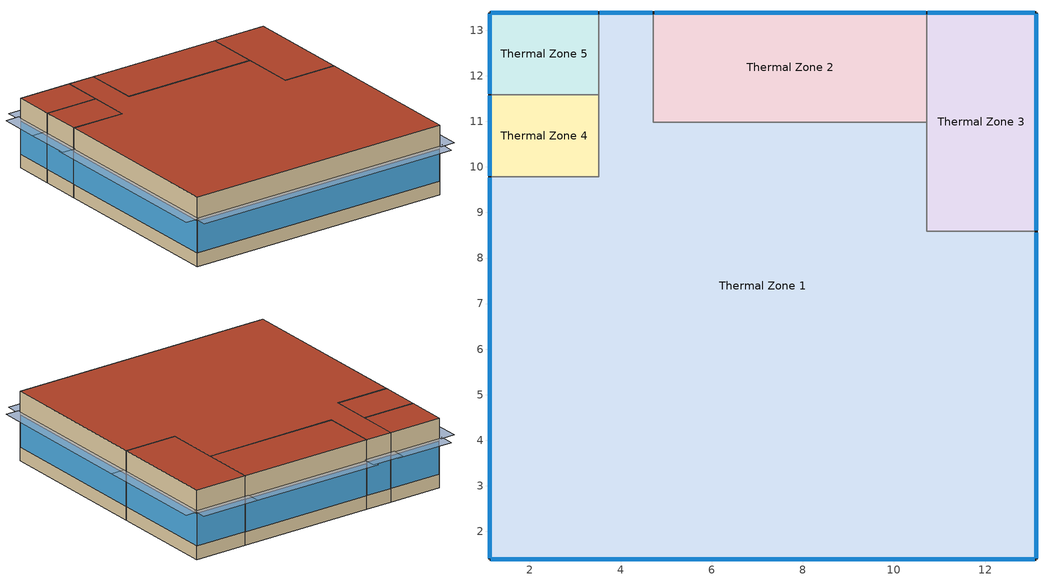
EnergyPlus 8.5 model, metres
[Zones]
Thermal Zone 1
 floor ground (ExtSlabCarpet 4in ClimateZone 1-8): 4.72,13.39 4.72,10.99 10.72,10.99 10.72,8.59 13.12,8.59 13.12,1.39 1.12,1.39 1.12,9.79 3.52,9.79 3.52,13.39 z0
 wall outside (ASHRAE 189.1-2009 ExtWall Mass ClimateZone 2): 4.72,13.39 3.52,13.39 / 1.12,9.79 1.12,1.39 13.12,1.39 13.12,8.59 z0:3.05
 wall to Thermal Zone 4 (Interior Wall): 3.52,11.59 3.52,9.79 1.12,9.79 z0:3.05
 wall to Thermal Zone 5 (Interior Wall): 3.52,13.39 3.52,11.59 z0:3.05
 wall to Thermal Zone 2 (Interior Wall): 10.72,10.99 4.72,10.99 4.72,13.39 z0:3.05
 wall to Thermal Zone 3 (Interior Wall): 13.12,8.59 10.72,8.59 10.72,10.99 z0:3.05
 window (ASHRAE 189.1-2009 ExtWindow ClimateZone 1): 4.69,13.39 3.54,13.39 z0.6:2.06; 13.12,1.41 13.12,8.56 / 1.14,1.39 13.09,1.39 / 1.12,9.76 1.12,1.41 z0.6:2.01
 roof outside (ASHRAE 189.1-2009 ExtRoof IEAD ClimateZone 1): 13.12,1.39 13.12,8.59 10.72,8.59 10.72,10.99 4.72,10.99 4.72,13.39 3.52,13.39 3.52,9.79 1.12,9.79 1.12,1.39 z3.05
Thermal Zone 2
 floor ground (ExtSlabCarpet 4in ClimateZone 1-8): 10.72,13.39 10.72,10.99 4.72,10.99 4.72,13.39 z0
 wall outside (ASHRAE 189.1-2009 ExtWall Mass ClimateZone 2): 10.72,13.39 4.72,13.39 z0:3.05
 wall to Thermal Zone 3 (Interior Wall): 10.72,10.99 10.72,13.39 z0:3.05
 window (ASHRAE 189.1-2009 ExtWindow ClimateZone 1): 10.69,13.39 4.74,13.39 z0.6:2.01
 roof outside (ASHRAE 189.1-2009 ExtRoof IEAD ClimateZone 1): 10.72,10.99 10.72,13.39 4.72,13.39 4.72,10.99 z3.05
Thermal Zone 3
 floor ground (ExtSlabCarpet 4in ClimateZone 1-8): 13.12,13.39 13.12,8.59 10.72,8.59 10.72,13.39 z0
 wall outside (ASHRAE 189.1-2009 ExtWall Mass ClimateZone 2): 13.12,8.59 13.12,13.39 10.72,13.39 z0:3.05
 window (ASHRAE 189.1-2009 ExtWindow ClimateZone 1): 13.12,8.61 13.12,13.36 z0.6:2.02; 13.09,13.39 10.74,13.39 z0.6:2.03
 roof outside (ASHRAE 189.1-2009 ExtRoof IEAD ClimateZone 1): 13.12,8.59 13.12,13.39 10.72,13.39 10.72,8.59 z3.05
Thermal Zone 4
 floor ground (ExtSlabCarpet 4in ClimateZone 1-8): 3.52,11.59 3.52,9.79 1.12,9.79 1.12,11.59 z0
 wall outside (ASHRAE 189.1-2009 ExtWall Mass ClimateZone 2): 1.12,11.59 1.12,9.79 z0:3.05
 wall to Thermal Zone 5 (Interior Wall): 3.52,11.59 1.12,11.59 z0:3.05
 window (ASHRAE 189.1-2009 ExtWindow ClimateZone 1): 1.12,11.56 1.12,9.81 z0.6:2.04
 roof outside (ASHRAE 189.1-2009 ExtRoof IEAD ClimateZone 1): 3.52,9.79 3.52,11.59 1.12,11.59 1.12,9.79 z3.05
Thermal Zone 5
 floor ground (ExtSlabCarpet 4in ClimateZone 1-8): 3.52,13.39 3.52,11.59 1.12,11.59 1.12,13.39 z0
 wall outside (ASHRAE 189.1-2009 ExtWall Mass ClimateZone 2): 3.52,13.39 1.12,13.39 1.12,11.59 z0:3.05
 window (ASHRAE 189.1-2009 ExtWindow ClimateZone 1): 3.49,13.39 1.14,13.39 z0.6:2.03; 1.12,13.36 1.12,11.61 z0.6:2.04
 roof outside (ASHRAE 189.1-2009 ExtRoof IEAD ClimateZone 1): 3.52,11.59 3.52,13.39 1.12,13.39 1.12,11.59 z3.05
shading: 1.12,1.27 1.12,9.9 0.5,9.9 0.5,1.27 z2.15; 4.84,13.39 4.84,14.03 3.4,14.03 3.4,13.39 z2.21; 13.23,0.77 13.23,1.39 1,1.39 1,0.77 z2.15; 13.74,1.27 13.74,8.7 13.12,8.7 13.12,1.27 z2.15; 10.83,13.39 10.83,14.01 4.6,14.01 4.6,13.39 z2.16; 13.74,8.47 13.74,13.5 13.12,13.5 13.12,8.47 z2.16; 13.24,13.39 13.24,14.02 10.6,14.02 10.6,13.39 z2.18; 1.12,9.67 1.12,11.7 0.48,11.7 0.48,9.67 z2.19; 1.12,11.47 1.12,13.5 0.48,13.5 0.48,11.47 z2.19; 3.64,13.39 3.64,14.02 1,14.02 1,13.39 z2.18
[Building]
Building 1
[Site:Location]
FRANKFURT AM MAIN: Latitude {deg}=50.05; Longitude {deg}=8.6; Time Zone {hr}=1; Elevation {m}=113
[SizingPeriod:DesignDay] Day of Month=21; Dry-Bulb Temperature Range Modifier Type=DefaultMultipliers; Rain Indicator=No; Snow Indicator=No; Daylight Saving Time Indicator=No
Name | Month | Day Type | Maximum Dry-Bulb Temperature {C} | Daily Dry-Bulb Temperature Range {deltaC} | Humidity Condition Type | Wetbulb or DewPoint at Maximum Dry-Bulb {C} | Barometric Pressure {Pa} | Wind Speed {m/s} | Wind Direction {deg} | Solar Model Indicator | ASHRAE Clear Sky Optical Depth for Beam Irradiance (taub) | ASHRAE Clear Sky Optical Depth for Diffuse Irradiance (taud) | Enthalpy at Maximum Dry-Bulb {J/kg} | Sky Clearness
ANKARA Ann Clg .4% Condns DB=>MWB | 8 | SummerDesignDay | 33 | 15.4 | Wetbulb | 17.6 | 90432 | 4 | 230 | ASHRAETau | 0.52 | 1.726
ANKARA Ann Clg .4% Condns DP=>MDB | 8 | SummerDesignDay | 23.6 | 15.4 | Dewpoint | 15.2 | 90432 | 4 | 230 | ASHRAETau | 0.52 | 1.726
ANKARA Ann Clg .4% Condns Enth=>MDB | 8 | SummerDesignDay | 29.1 | 15.4 | Enthalpy |  | 90432 | 4 | 230 | ASHRAETau | 0.52 | 1.726 | 59000
ANKARA Ann Clg .4% Condns WB=>MDB | 8 | SummerDesignDay | 29.4 | 15.4 | Wetbulb | 19.2 | 90432 | 4 | 230 | ASHRAETau | 0.52 | 1.726
ANKARA Ann Htg 99.6% Condns DB | 1 | WinterDesignDay | -15.7 | 0 | Wetbulb | -15.7 | 90432 | 0.5 | 100 | ASHRAEClearSky |  |  |  | 0
ANKARA Ann Htg Wind 99.6% Condns WS=>MCDB | 1 | WinterDesignDay | 3.4 | 0 | Wetbulb | 3.4 | 90432 | 10.1 | 100 | ASHRAEClearSky |  |  |  | 0
ANKARA Ann Hum_n 99.6% Condns DP=>MCDB | 1 | WinterDesignDay | -14.8 | 0 | Dewpoint | -18.3 | 90432 | 0.5 | 100 | ASHRAEClearSky |  |  |  | 0
FRANKFURT AM MAIN Ann Clg .4% Condns DB=>MWB | 7 | SummerDesignDay | 30.8 | 10.6 | Wetbulb | 19.2 | 99975 | 3.7 | 210 | ASHRAETau | 0.467 | 1.949
FRANKFURT AM MAIN Ann Clg .4% Condns DP=>MDB | 7 | SummerDesignDay | 22.4 | 10.6 | Dewpoint | 18.5 | 99975 | 3.7 | 210 | ASHRAETau | 0.467 | 1.949
FRANKFURT AM MAIN Ann Clg .4% Condns Enth=>MDB | 7 | SummerDesignDay | 27.5 | 10.6 | Enthalpy |  | 99975 | 3.7 | 210 | ASHRAETau | 0.467 | 1.949 | 59700
FRANKFURT AM MAIN Ann Clg .4% Condns WB=>MDB | 7 | SummerDesignDay | 27.6 | 10.6 | Wetbulb | 20.6 | 99975 | 3.7 | 210 | ASHRAETau | 0.467 | 1.949
FRANKFURT AM MAIN Ann Htg 99.6% Condns DB | 1 | WinterDesignDay | -10.5 | 0 | Wetbulb | -10.5 | 99975 | 3.2 | 30 | ASHRAEClearSky |  |  |  | 0
FRANKFURT AM MAIN Ann Htg Wind 99.6% Condns WS=>MCDB | 1 | WinterDesignDay | 9.2 | 0 | Wetbulb | 9.2 | 99975 | 12.6 | 30 | ASHRAEClearSky |  |  |  | 0
FRANKFURT AM MAIN Ann Hum_n 99.6% Condns DP=>MCDB | 1 | WinterDesignDay | -8.4 | 0 | Dewpoint | -14.3 | 99975 | 3.2 | 30 | ASHRAEClearSky |  |  |  | 0
Piacenza Ann Clg .4% Condns DB=>MWB | 8 | SummerDesignDay | 33.1 | 11.9 | Wetbulb | 22.7 | 99726 | 2.3 | 90 | ASHRAETau | 0.48 | 1.935
Piacenza Ann Clg .4% Condns DP=>MDB | 8 | SummerDesignDay | 27.4 | 11.9 | Dewpoint | 23 | 99726 | 2.3 | 90 | ASHRAETau | 0.48 | 1.935
Piacenza Ann Clg .4% Condns Enth=>MDB | 8 | SummerDesignDay | 30.3 | 11.9 | Enthalpy |  | 99726 | 2.3 | 90 | ASHRAETau | 0.48 | 1.935 | 74900
Piacenza Ann Clg .4% Condns WB=>MDB | 8 | SummerDesignDay | 30.1 | 11.9 | Wetbulb | 24.6 | 99726 | 2.3 | 90 | ASHRAETau | 0.48 | 1.935
Piacenza Ann Htg 99.6% Condns DB | 1 | WinterDesignDay | -6.1 | 0 | Wetbulb | -6.1 | 99726 | 2 | 250 | ASHRAEClearSky |  |  |  | 0
Piacenza Ann Htg Wind 99.6% Condns WS=>MCDB | 1 | WinterDesignDay | 5.8 | 0 | Wetbulb | 5.8 | 99726 | 8.9 | 250 | ASHRAEClearSky |  |  |  | 0
Piacenza Ann Hum_n 99.6% Condns DP=>MCDB | 1 | WinterDesignDay | 3.5 | 0 | Dewpoint | -11.3 | 99726 | 2 | 250 | ASHRAEClearSky |  |  |  | 0
[Material] Thermal Absorptance=0.9
Name | Roughness | Thickness {m} | Conductivity {W/m-K} | Density {kg/m3} | Specific Heat {J/kg-K} | Solar Absorptance | Visible Absorptance
1/2IN Gypsum | Smooth | 0.0127 | 0.16 | 784.9 | 830 | 0.4 | 0.4
1IN Stucco | Smooth | 0.0253 | 0.6918 | 1858 | 837 | 0.92 | 0.92
8IN Concrete HW | MediumRough | 0.2033 | 1.7296 | 2243 | 837 | 0.65 | 0.65
G01a 19mm gypsum board | MediumSmooth | 0.019 | 0.16 | 800 | 1090 | 0.4 | 0.4
MAT-CC05 4 HW CONCRETE | Rough | 0.1016 | 1.311 | 2240 | 836.8 | 0.85 | 0.85
Metal Decking | MediumSmooth | 0.0015 | 45.006 | 7680 | 418.4 | 0.6 | 0.6
Roof Insulation [18] | MediumRough | 0.1693 | 0.049 | 265 | 836.8 | 0.7 | 0.7
Roof Membrane | VeryRough | 0.0095 | 0.16 | 1121.29 | 1460 | 0.7 | 0.7
Wall Insulation [35] | MediumRough | 0.0452 | 0.0432 | 91 | 837 | 0.5 | 0.5
[Material:AirGap]
F04 Wall air space resistance: Thermal Resistance {m2-K/W}=0.15
[Material:NoMass]
CP02 CARPET PAD: Roughness=Smooth; Thermal Resistance {m2-K/W}=0.1; Thermal Absorptance=0.9; Solar Absorptance=0.8; Visible Absorptance=0.8
[WindowMaterial:Glazing]
Theoretical Glass [167]: Optical Data Type=SpectralAverage; Thickness {m}=0.003; Solar Transmittance at Normal Incidence=0.2374; Front Side Solar Reflectance at Normal Incidence=0.7126; Back Side Solar Reflectance at Normal Incidence=0; Visible Transmittance at Normal Incidence=0.2512; Front Side Visible Reflectance at Normal Incidence=0.6988; Back Side Visible Reflectance at Normal Incidence=0; Infrared Transmittance at Normal Incidence=0; Front Side Infrared Hemispherical Emissivity=0.985; Back Side Infrared Hemispherical Emissivity=0.985; Conductivity {W/m-K}=2.1073; Dirt Correction Factor for Solar and Visible Transmittance=1; Solar Diffusing=No
[Construction]
ASHRAE 189.1-2009 ExtRoof IEAD ClimateZone 1: Roof Membrane, Roof Insulation [18], Metal Decking
ASHRAE 189.1-2009 ExtWall Mass ClimateZone 2: 1IN Stucco, 8IN Concrete HW, Wall Insulation [35], 1/2IN Gypsum
ASHRAE 189.1-2009 ExtWindow ClimateZone 1: Theoretical Glass [167]
ExtSlabCarpet 4in ClimateZone 1-8: MAT-CC05 4 HW CONCRETE, CP02 CARPET PAD
Interior Wall: G01a 19mm gypsum board, F04 Wall air space resistance, G01a 19mm gypsum board
[Zone]
Thermal Zone 1; Thermal Zone 2; Thermal Zone 3; Thermal Zone 4; Thermal Zone 5
[ZoneControl:Thermostat] Control Object Type 1=ThermostatSetpoint:DualSetpoint
Name | Zone or ZoneList | Control Type Schedule | Control Name 1
Thermal Zone 1 Thermostat | Thermal Zone 1 | Thermal Zone 1 Thermostat Schedule | Thermal Zone 1 Thermostat
Thermal Zone 2 Thermostat | Thermal Zone 2 | Thermal Zone 2 Thermostat Schedule | Thermal Zone 2 Thermostat
Thermal Zone 3 Thermostat | Thermal Zone 3 | Thermal Zone 3 Thermostat Schedule | Thermal Zone 3 Thermostat
Thermal Zone 4 Thermostat | Thermal Zone 4 | Thermal Zone 4 Thermostat Schedule | Thermal Zone 4 Thermostat
Thermal Zone 5 Thermostat | Thermal Zone 5 | Thermal Zone 5 Thermostat Schedule | Thermal Zone 5 Thermostat
[ThermostatSetpoint:DualSetpoint] Heating Setpoint Temperature Schedule=Medium Office HtgSetp; Cooling Setpoint Temperature Schedule=Medium Office ClgSetp
Thermal Zone 1 Thermostat; Thermal Zone 2 Thermostat; Thermal Zone 3 Thermostat; Thermal Zone 4 Thermostat; Thermal Zone 5 Thermostat
[Sizing:Zone] Zone Cooling Design Supply Air Temperature Input Method=SupplyAirTemperature; Zone Cooling Design Supply Air Temperature {C}=14; Zone Cooling Design Supply Air Temperature Difference {deltaC}=11.11; Zone Heating Design Supply Air Temperature Input Method=SupplyAirTemperature; Zone Heating Design Supply Air Temperature {C}=40; Zone Heating Design Supply Air Temperature Difference {deltaC}=11.11; Zone Cooling Design Supply Air Humidity Ratio {kgWater/kgDryAir}=0.0085; Zone Heating Design Supply Air Humidity Ratio {kgWater/kgDryAir}=0.008; Cooling Design Air Flow Method=DesignDay; Cooling Design Air Flow Rate {m3/s}=0; Cooling Minimum Air Flow per Zone Floor Area {m3/s-m2}=0.000762; Cooling Minimum Air Flow {m3/s}=0; Cooling Minimum Air Flow Fraction=0; Heating Design Air Flow Method=DesignDay; Heating Design Air Flow Rate {m3/s}=0; Heating Maximum Air Flow per Zone Floor Area {m3/s-m2}=0.002032; Heating Maximum Air Flow {m3/s}=0.141576; Heating Maximum Air Flow Fraction=0.3; Account for Dedicated Outdoor Air System=No
Name | Design Specification Outdoor Air Object | Design Specification Zone Air Distribution Object
Thermal Zone 1 | 189.1-2009 - Office - OpenOffice - CZ1-3 Ventilation | Thermal Zone 1 Design Spec Zone Air Dist
Thermal Zone 2 | 189.1-2009 - Office - OpenOffice - CZ4-8 Ventilation | Thermal Zone 2 Design Spec Zone Air Dist
Thermal Zone 3 | 189.1-2009 - Office - Storage - CZ1-3 Ventilation | Thermal Zone 3 Design Spec Zone Air Dist
Thermal Zone 4 | 189.1-2009 - Office - Restroom - CZ1-3 Ventilation | Thermal Zone 4 Design Spec Zone Air Dist
Thermal Zone 5 | 189.1-2009 - Office - Restroom - CZ1-3 Ventilation | Thermal Zone 5 Design Spec Zone Air Dist
[DesignSpecification:ZoneAirDistribution] Zone Air Distribution Effectiveness in Cooling Mode=1; Zone Air Distribution Effectiveness in Heating Mode=1
Thermal Zone 1 Design Spec Zone Air Dist; Thermal Zone 2 Design Spec Zone Air Dist; Thermal Zone 3 Design Spec Zone Air Dist; Thermal Zone 4 Design Spec Zone Air Dist; Thermal Zone 5 Design Spec Zone Air Dist
[DesignSpecification:OutdoorAir] Outdoor Air Method=Sum; Outdoor Air Flow per Zone {m3/s}=0; Outdoor Air Flow Air Changes per Hour {1/hr}=0
Name | Outdoor Air Flow per Person {m3/s-person} | Outdoor Air Flow per Zone Floor Area {m3/s-m2}
189.1-2009 - Office - OpenOffice - CZ1-3 Ventilation; 189.1-2009 - Office - OpenOffice - CZ4-8 Ventilation | 0.00943895 | 0
189.1-2009 - Office - Storage - CZ1-3 Ventilation | 0 | 0.000254
189.1-2009 - Office - Restroom - CZ1-3 Ventilation | 0 | 0.0048768
[ZoneVentilation:DesignFlowRate]
Name | Zone or ZoneList | Schedule | Design Flow Rate Calculation Method | Flow Rate per Person {m3/s-person} | Flow Rate per Zone Floor Area {m3/s-m2}
Thermal Zone 1 Ventilation per Person | Thermal Zone 1 | Office Work Occ | Flow/Person | 0.00943895
Thermal Zone 2 Ventilation per Person | Thermal Zone 2 | Office Work Occ | Flow/Person | 0.00943895
Thermal Zone 3 Ventilation per Floor Area | Thermal Zone 3 | Always_On | Flow/Area |  | 0.000254
Thermal Zone 4 Ventilation per Floor Area | Thermal Zone 4 | Always_On | Flow/Area |  | 0.0048768
Thermal Zone 5 Ventilation per Floor Area | Thermal Zone 5 | Always_On | Flow/Area |  | 0.0048768
[Zone equipment]
Thermal Zone 1: Thermal Zone 1 Ideal Loads Air System
Thermal Zone 2: Thermal Zone 2 Ideal Loads Air System
Thermal Zone 3: Thermal Zone 3 Ideal Loads Air System
Thermal Zone 4: Thermal Zone 4 Ideal Loads Air System
Thermal Zone 5: Thermal Zone 5 Ideal Loads Air System
[ZoneHVAC:IdealLoadsAirSystem] Maximum Heating Supply Air Temperature {C}=50; Minimum Cooling Supply Air Temperature {C}=13; Maximum Heating Supply Air Humidity Ratio {kgWater/kgDryAir}=0.0156; Minimum Cooling Supply Air Humidity Ratio {kgWater/kgDryAir}=0.0077; Heating Limit=NoLimit; Cooling Limit=NoLimit; Dehumidification Control Type=ConstantSensibleHeatRatio; Cooling Sensible Heat Ratio=0.7; Humidification Control Type=None; Demand Controlled Ventilation Type=None; Outdoor Air Economizer Type=NoEconomizer; Heat Recovery Type=None; Sensible Heat Recovery Effectiveness=0.7; Latent Heat Recovery Effectiveness=0.65
Thermal Zone 1 Ideal Loads Air System; Thermal Zone 2 Ideal Loads Air System; Thermal Zone 3 Ideal Loads Air System; Thermal Zone 4 Ideal Loads Air System; Thermal Zone 5 Ideal Loads Air System
[Schedule:Compact]
Thermal Zone 1 Thermostat Schedule; Thermal Zone 2 Thermostat Schedule; Thermal Zone 3 Thermostat Schedule; Thermal Zone 4 Thermostat Schedule; Thermal Zone 5 Thermostat Schedule: Through: 12/31, For: AllDays, Until: 24:00, 4
[Schedule:Day:Interval]
Medium Office HtgSetp Rule 1 Day Schedule; Medium Office HtgSetp Summer Design Day: No, 24:00, 15.6
Medium Office HtgSetp Default Schedule: No, 06:00, 15.6, 22:00, 21, 24:00, 15.6
Medium Office HtgSetp Rule 2 Day Schedule: No, 06:00, 15.6, 18:00, 21, 24:00, 15.6
Medium Office HtgSetp Winter Design Day: No, 24:00, 21
Medium Office ClgSetp Rule 1 Day Schedule; Medium Office ClgSetp Winter Design Day: No, 24:00, 26.7
Medium Office ClgSetp Default Schedule; Medium Office ClgSetp Summer Design Day: No, 06:00, 26.7, 22:00, 24, 24:00, 26.7
Medium Office ClgSetp Rule 2 Day Schedule: No, 06:00, 26.7, 18:00, 24, 24:00, 26.7
Office Bldg Occ Default Schedule: No, 06:00, 0, 07:00, 0.1, 08:00, 0.2, 12:00, 0.85, 13:00, 0.5, 17:00, 0.85, 18:00, 0.7, 20:00, 0.4, 22:00, 0.1, 24:00, 0.05
Office Bldg Occ Rule 1 Day Schedule; Office Bldg Occ Winter Design Day: No, 24:00, 0
Office Bldg Occ Rule 2 Day Schedule: No, 06:00, 0, 08:00, 0.1, 14:00, 0.4, 17:00, 0.1, 24:00, 0
Office Bldg Occ Summer Design Day: No, 06:00, 0, 22:00, 1, 24:00, 0.05
[Schedule:Week:Daily]
Schedule:Week:Daily {8a977e2c-8e03-426f-bc37-2b6120b46cc4}: Medium Office HtgSetp Rule 1 Day Schedule, Medium Office HtgSetp Default Schedule, Medium Office HtgSetp Default Schedule, Medium Office HtgSetp Default Schedule, Medium Office HtgSetp Default Schedule, Medium Office HtgSetp Default Schedule, Medium Office HtgSetp Rule 2 Day Schedule, Medium Office HtgSetp Default Schedule, Medium Office HtgSetp Summer Design Day, Medium Office HtgSetp Winter Design Day, Medium Office HtgSetp Default Schedule, Medium Office HtgSetp Default Schedule
Schedule:Week:Daily {eebf1690-7a8a-4fc8-8db0-b416d482f541}: Medium Office ClgSetp Rule 1 Day Schedule, Medium Office ClgSetp Default Schedule, Medium Office ClgSetp Default Schedule, Medium Office ClgSetp Default Schedule, Medium Office ClgSetp Default Schedule, Medium Office ClgSetp Default Schedule, Medium Office ClgSetp Rule 2 Day Schedule, Medium Office ClgSetp Default Schedule, Medium Office ClgSetp Summer Design Day, Medium Office ClgSetp Winter Design Day, Medium Office ClgSetp Default Schedule, Medium Office ClgSetp Default Schedule
Schedule:Week:Daily {1ecad9d6-a2a7-4613-83d5-e2ee0b7704d2}: Office Bldg Occ Rule 1 Day Schedule, Office Bldg Occ Default Schedule, Office Bldg Occ Default Schedule, Office Bldg Occ Default Schedule, Office Bldg Occ Default Schedule, Office Bldg Occ Default Schedule, Office Bldg Occ Rule 2 Day Schedule, Office Bldg Occ Default Schedule, Office Bldg Occ Summer Design Day, Office Bldg Occ Winter Design Day, Office Bldg Occ Default Schedule, Office Bldg Occ Default Schedule
[Schedule:Year]
Medium Office HtgSetp: Schedule:Week:Daily {8a977e2c-8e03-426f-bc37-2b6120b46cc4}, 1, 1, 12, 31
Medium Office ClgSetp: Schedule:Week:Daily {eebf1690-7a8a-4fc8-8db0-b416d482f541}, 1, 1, 12, 31
Office Work Occ: Schedule:Week:Daily {1ecad9d6-a2a7-4613-83d5-e2ee0b7704d2}, 1, 1, 12, 31
[Schedule:Constant]
Always_On: Hourly Value=1
